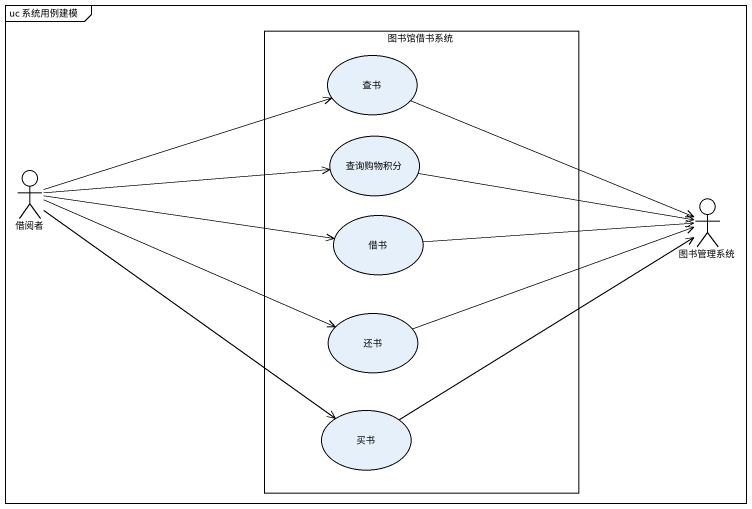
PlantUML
@startuml
mainframe uc 系统用例建模
rectangle 图书馆借书系统 {
  usecase 查书
  usecase 查询购物积分
  usecase 借书
  usecase 还书
  usecase 买书
}
actor 借阅者
actor 图书管理系统
查书 -right-> 图书管理系统
查询购物积分 -right-> 图书管理系统
借阅者 -right-> 查书
借阅者 -right-> 查询购物积分
借阅者 -right-> 借书
借阅者 -right-> 还书
借阅者 --> 买书
借书 -right-> 图书管理系统
还书 -right-> 图书管理系统
买书 -right-> 图书管理系统
@enduml
